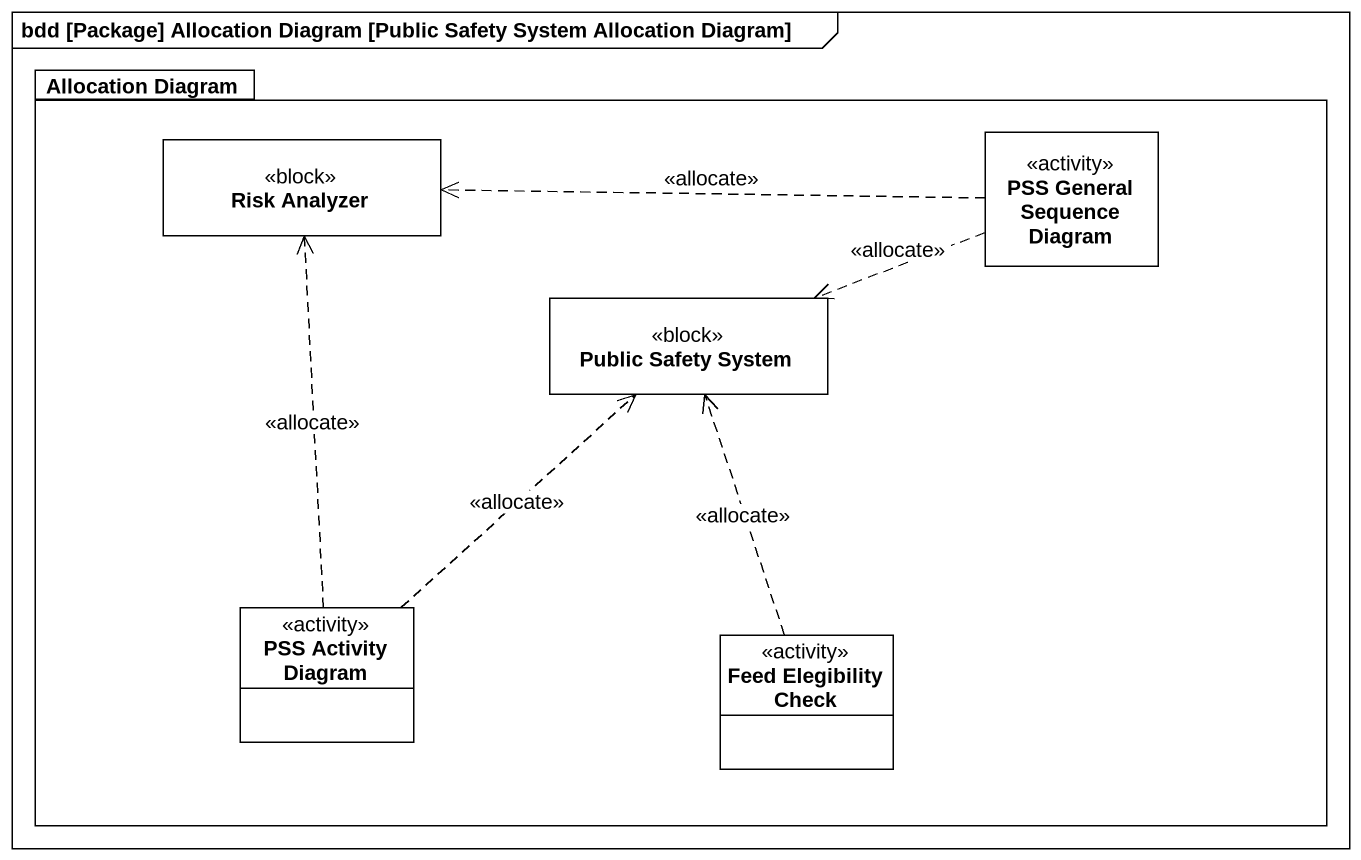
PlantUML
@startuml
mainframe bdd [Package] Allocation Diagram [Public Safety System Allocation Diagram]
hide circle
hide empty members
package "Allocation Diagram" as Allocation_Diagram {
  class "Risk Analyzer" as Risk_Analyzer <<block>>
  class "PSS General Sequence Diagram" as PSS_General_Sequence_Diagram <<activity>>
  class "Public Safety System" as Public_Safety_System <<block>>
  class "PSS Activity Diagram" as PSS_Activity_Diagram <<activity>>
  class "Feed Elegibility Check" as Feed_Elegibility_Check <<activity>>
}
PSS_General_Sequence_Diagram .left.> Risk_Analyzer : <<allocate>>
PSS_General_Sequence_Diagram .left.> Public_Safety_System : <<allocate>>
PSS_Activity_Diagram .up.> Risk_Analyzer : <<allocate>>
PSS_Activity_Diagram .up.> Public_Safety_System : <<allocate>>
Feed_Elegibility_Check .up.> Public_Safety_System : <<allocate>>
@enduml
